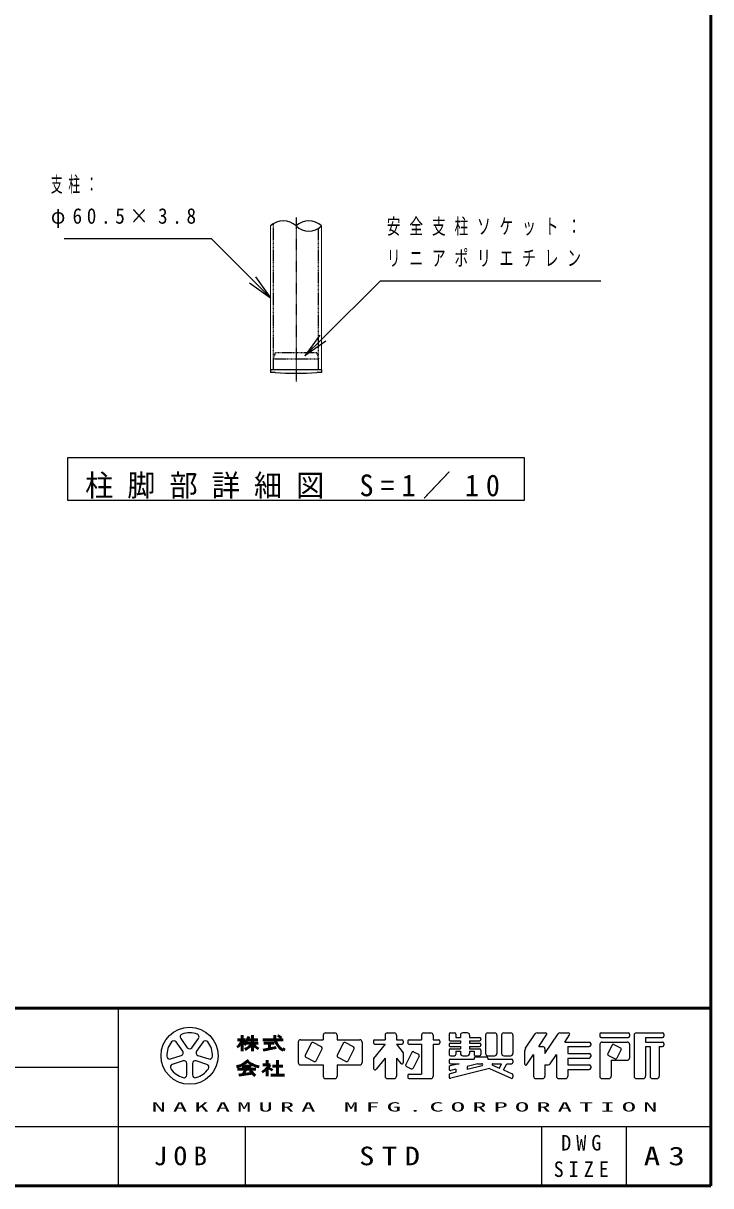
# Model space of a CAD drawing. Units: millimetres at full size, with parts at other scales. Extents: x -19250 to 0, y 0 to 13350.
# Drawn here: x -4061 to 0, y 0 to 6868 of the extents above; entities that cross this region are included whole.
import ezdxf

# ---------------------------------------------------------------- set-up
doc = ezdxf.new("R2010")
doc.units = ezdxf.units.MM
doc.linetypes.add('USER2', pattern=[6, 3, -1, 1, -1])
doc.linetypes.add('USER4', pattern=[8, 5, -3])
for name, color, linetype, lineweight in [('A3図枠', 7, 'Continuous', 25), ('線', 7, 'Continuous', 25), ('補助', 2, 'Continuous', 13)]:
    doc.layers.add(name, color=color, linetype=linetype, lineweight=lineweight)
doc.layers.add('図面プロファイル', color=7, linetype='Continuous')
doc.styles.add('ＭＳ ゴシック', font='')
doc.styles.get('ＭＳ ゴシック').set_extended_font_data('MS Gothic')

msp = doc.modelspace()

# ---------------------------------------------------------------- linework, layer by layer
at = {"layer": 'A3図枠', "lineweight": 50}
for p, q in [((0, 0), (0, 13350)), ((-19250, 1050), (0, 1050)), ((-2795.049, 862.665), (-2747.799, 862.665)), ((-2768.049, 889.665), (-2768.049, 795.165)), ((-2745.774, 842.415), (-2673.549, 842.415)), ((-2738.429, 862.665), (-2676.249, 862.665)), ((-2707.299, 889.665), (-2707.299, 795.165)), ((-2646.549, 862.665), (-2525.049, 862.665)), ((-2639.799, 842.415), (-2579.049, 842.415)), ((-2606.049, 842.415), (-2606.049, 808.665)), ((-2535.928, 873.347), (-2557.985, 888.051)), ((-2644.432, 800.988), (-2567.666, 816.342)), ((-2795.049, 689.19), (-2687.049, 689.19)), ((-2768.049, 707.415), (-2714.049, 707.415)), ((-2744.96, 689.19), (-2764.436, 656.776)), ((-2646.549, 714.165), (-2602.559, 714.165)), ((-2619.549, 741.165), (-2619.549, 714.165)), ((-2619.549, 695.495), (-2619.549, 646.665)), ((-2617.024, 698.023), (-2589.807, 682.31)), ((-2589.174, 707.415), (-2528.424, 707.415)), ((-2558.799, 741.165), (-2558.799, 653.415)), ((-2788.252, 653.374), (-2705.629, 665.177)), ((-2720.799, 680.347), (-2690.492, 650.04)), ((-2599.299, 653.415), (-2518.299, 653.415)), ((-19250, 0), (0, 0))]:
    msp.add_line(p, q, dxfattribs=at)
at = {"layer": 'A3図枠', "color": 211}
for p, q in [((-3500, 1050), (-3500, 0)), ((-9375, 700), (-3500, 700)), ((-12125, 350), (0, 350)), ((-1000, 350), (-1000, 0))]:
    msp.add_line(p, q, dxfattribs=at)
at = {"layer": 'A3図枠'}
for p, q in [((-2275.299, 903.165), (-2221.299, 903.165)), ((-1910.799, 903.165), (-1870.299, 903.165)), ((-1694.799, 903.165), (-1654.299, 903.165)), ((-1546.299, 895.065), (-1546.299, 864.015)), ((-1538.199, 903.165), (-1513.899, 903.165)), ((-1505.799, 895.065), (-1505.799, 876.165)), ((-1438.299, 903.165), (-1465.299, 903.165)), ((-1316.799, 903.165), (-1276.299, 903.165)), ((-1222.299, 903.165), (-1181.799, 903.165)), ((-1093.997, 812.118), (-1037.307, 897.154)), ((-1026.074, 903.165), (-976.434, 903.165)), ((-979.299, 781.665), (-902.307, 897.154)), ((-891.074, 903.165), (-841.434, 903.165)), ((-655.299, 895.065), (-655.299, 884.265)), ((-647.199, 903.165), (-487.899, 903.165)), ((-479.799, 895.065), (-479.799, 884.265)), ((-439.299, 903.165), (-285.399, 903.165)), ((-277.299, 895.065), (-277.299, 884.265)), ((-3119.506, 795.827), (-3158.739, 849.828)), ((-3131.435, 869.665), (-3092.202, 815.665)), ((-3064.897, 815.665), (-3025.664, 869.666)), ((-2998.359, 849.828), (-3037.593, 795.827)), ((-2437.299, 849.165), (-2437.299, 727.665)), ((-2423.799, 862.665), (-2288.799, 862.665)), ((-2359.922, 841.92), (-2395.877, 770.01)), ((-2298.744, 820.388), (-2349.054, 845.543)), ((-2288.799, 889.665), (-2288.799, 862.665)), ((-2207.799, 889.665), (-2207.799, 862.665)), ((-2207.799, 862.665), (-2072.799, 862.665)), ((-2170.922, 841.92), (-2206.877, 770.01)), ((-2109.744, 820.388), (-2160.054, 845.543)), ((-2059.299, 849.165), (-2059.299, 727.665)), ((-1991.799, 854.565), (-1991.799, 843.765)), ((-1924.299, 835.665), (-1991.799, 751.29)), ((-1983.699, 862.665), (-1924.299, 862.665)), ((-1983.699, 835.665), (-1924.299, 835.665)), ((-1924.299, 889.665), (-1924.299, 862.665)), ((-1856.799, 889.665), (-1856.799, 862.665)), ((-1856.799, 862.665), (-1824.399, 862.665)), ((-1856.799, 835.665), (-1816.299, 785.04)), ((-1856.799, 835.665), (-1824.399, 835.665)), ((-1816.299, 854.565), (-1816.299, 843.765)), ((-1789.299, 854.565), (-1789.299, 843.765)), ((-1781.199, 862.665), (-1708.299, 862.665)), ((-1781.199, 835.665), (-1708.299, 835.665)), ((-1708.299, 889.665), (-1708.299, 862.665)), ((-1708.299, 835.665), (-1708.299, 660.165)), ((-1640.799, 889.665), (-1640.799, 862.665)), ((-1640.799, 862.665), (-1608.399, 862.665)), ((-1640.799, 835.665), (-1640.799, 646.665)), ((-1640.799, 835.665), (-1608.399, 835.665)), ((-1600.299, 854.565), (-1600.299, 843.765)), ((-1546.299, 834.315), (-1546.299, 830.265)), ((-1538.199, 855.915), (-1478.799, 855.915)), ((-1538.199, 842.415), (-1478.799, 842.415)), ((-1505.799, 876.165), (-1478.799, 876.165)), ((-1478.799, 889.665), (-1478.799, 876.165)), ((-1478.799, 855.915), (-1478.799, 842.415)), ((-1424.799, 889.665), (-1424.799, 876.165)), ((-1424.799, 876.165), (-1365.399, 876.165)), ((-1424.799, 855.915), (-1365.399, 855.915)), ((-1424.799, 855.915), (-1424.799, 842.415)), ((-1424.799, 842.415), (-1365.399, 842.415)), ((-1357.299, 868.065), (-1357.299, 864.015)), ((-1357.299, 834.315), (-1357.299, 830.265)), ((-1330.299, 889.665), (-1330.299, 781.665)), ((-1262.799, 889.665), (-1262.799, 781.665)), ((-1235.799, 889.665), (-1235.799, 781.665)), ((-1168.299, 889.665), (-1168.299, 781.665)), ((-1015.299, 822.165), (-969.695, 890.572)), ((-862.299, 849.165), (-834.695, 890.572)), ((-862.299, 849.165), (-717.399, 849.165)), ((-709.299, 841.065), (-709.299, 830.265)), ((-655.299, 835.665), (-655.299, 646.665)), ((-647.199, 876.165), (-487.899, 876.165)), ((-641.799, 849.165), (-493.299, 849.165)), ((-583.322, 831.12), (-608.477, 780.81)), ((-572.455, 834.743), (-532.944, 814.988)), ((-479.799, 835.665), (-479.799, 754.665)), ((-452.799, 889.665), (-452.799, 646.665)), ((-385.299, 876.165), (-385.299, 849.165)), ((-385.299, 876.165), (-285.399, 876.165)), ((-385.299, 849.165), (-285.399, 849.165)), ((-277.299, 841.065), (-277.299, 830.265)), ((-3191.424, 749.233), (-3127.943, 769.86)), ((-3029.155, 769.86), (-2965.674, 749.233)), ((-2392.254, 759.143), (-2341.944, 733.988)), ((-2331.077, 737.61), (-2295.122, 809.52)), ((-2203.254, 759.143), (-2152.944, 733.988)), ((-2142.077, 737.61), (-2106.122, 809.52)), ((-1816.299, 785.04), (-1816.299, 727.132)), ((-1765.922, 787.92), (-1801.877, 716.01)), ((-1722.722, 766.32), (-1758.677, 694.41)), ((-1755.054, 791.543), (-1726.344, 777.188)), ((-1546.299, 800.565), (-1546.299, 776.265)), ((-1538.199, 822.165), (-1478.799, 822.165)), ((-1538.199, 808.665), (-1478.799, 808.665)), ((-1538.199, 768.165), (-1513.899, 768.165)), ((-1505.799, 795.165), (-1478.799, 795.165)), ((-1505.799, 795.165), (-1505.799, 776.265)), ((-1478.799, 822.165), (-1478.799, 808.665)), ((-1478.799, 795.165), (-1478.799, 781.665)), ((-1465.299, 768.165), (-1438.299, 768.165)), ((-1424.799, 822.165), (-1365.399, 822.165)), ((-1424.799, 822.165), (-1424.799, 808.665)), ((-1424.799, 808.665), (-1365.399, 808.665)), ((-1424.799, 795.165), (-1424.799, 781.665)), ((-1424.799, 795.165), (-1397.799, 795.165)), ((-1397.799, 795.165), (-1397.799, 776.265)), ((-1389.699, 768.165), (-1365.399, 768.165)), ((-1389.699, 761.415), (-1324.899, 761.415)), ((-1357.299, 800.565), (-1357.299, 776.265)), ((-1316.799, 768.165), (-1276.299, 768.165)), ((-1222.299, 768.165), (-1181.799, 768.165)), ((-1100.799, 789.653), (-1100.799, 720.668)), ((-1085.96, 716.175), (-1046.799, 774.915)), ((-1046.799, 774.915), (-1046.799, 646.665)), ((-1015.299, 822.165), (-992.799, 822.165)), ((-979.299, 808.665), (-979.299, 781.665)), ((-948.292, 720.177), (-911.799, 774.915)), ((-911.799, 774.915), (-911.799, 646.665)), ((-844.299, 822.165), (-717.399, 822.165)), ((-844.299, 822.165), (-844.299, 781.665)), ((-844.299, 781.665), (-717.399, 781.665)), ((-709.299, 773.565), (-709.299, 762.765)), ((-604.855, 769.943), (-565.344, 750.188)), ((-529.322, 804.12), (-554.477, 753.81)), ((-385.299, 822.165), (-358.299, 822.165)), ((-385.299, 822.165), (-385.299, 646.665)), ((-358.299, 822.165), (-358.299, 646.665)), ((-304.299, 822.165), (-285.399, 822.165)), ((-304.299, 822.165), (-304.299, 646.665)), ((-3117.514, 737.761), (-3180.995, 717.135)), ((-3095.424, 654.964), (-3095.424, 721.712)), ((-3061.674, 721.712), (-3061.674, 654.964)), ((-2976.103, 717.135), (-3039.585, 737.761)), ((-2423.799, 714.165), (-2288.799, 714.165)), ((-2288.799, 714.165), (-2288.799, 646.665)), ((-2207.799, 714.165), (-2072.799, 714.165)), ((-2207.799, 714.165), (-2207.799, 646.665)), ((-1991.799, 751.29), (-1991.799, 693.382)), ((-1924.299, 754.665), (-1977.374, 688.322)), ((-1924.299, 754.665), (-1924.299, 646.665)), ((-1856.799, 754.665), (-1830.724, 722.072)), ((-1856.799, 754.665), (-1856.799, 646.665)), ((-1798.255, 705.143), (-1769.544, 690.788)), ((-1546.299, 739.815), (-1546.299, 729.015)), ((-1546.299, 699.762), (-1546.299, 688.63)), ((-1486.984, 720.915), (-1540.164, 707.62)), ((-1538.199, 747.915), (-1397.799, 747.915)), ((-1538.199, 720.915), (-1486.984, 720.915)), ((-1307.503, 692.033), (-1536.235, 634.85)), ((-1505.799, 688.38), (-1536.235, 680.771)), ((-1505.799, 688.38), (-1505.799, 670.29)), ((-1375.66, 720.915), (-1438.299, 705.255)), ((-1351.174, 708.947), (-1438.299, 687.165)), ((-1438.299, 705.255), (-1438.299, 687.165)), ((-1397.799, 753.315), (-1397.799, 747.915)), ((-1375.66, 720.915), (-1352.647, 720.915)), ((-1316.799, 753.315), (-1316.799, 747.915)), ((-1316.799, 747.915), (-1176.399, 747.915)), ((-1307.503, 692.033), (-1179.689, 635.227)), ((-1288.567, 713.164), (-1248.41, 695.317)), ((-1286.923, 720.915), (-1235.611, 720.915)), ((-1248.411, 695.317), (-1235.611, 720.915)), ((-1223.712, 684.34), (-1205.424, 720.915)), ((-1205.424, 720.915), (-1176.399, 720.915)), ((-1168.299, 739.815), (-1168.299, 729.015)), ((-979.299, 714.165), (-959.524, 714.165)), ((-979.299, 714.165), (-979.299, 646.665)), ((-844.299, 754.665), (-844.299, 714.165)), ((-844.299, 754.665), (-717.399, 754.665)), ((-844.299, 714.165), (-717.399, 714.165)), ((-844.299, 687.165), (-844.299, 646.665)), ((-844.299, 687.165), (-717.399, 687.165)), ((-709.299, 706.065), (-709.299, 695.265)), ((-587.799, 741.165), (-587.799, 646.665)), ((-587.799, 741.165), (-493.299, 741.165)), ((-2275.299, 633.165), (-2221.299, 633.165)), ((-1910.799, 633.165), (-1870.299, 633.165)), ((-1789.299, 652.065), (-1789.299, 641.265)), ((-1781.199, 660.165), (-1708.299, 660.165)), ((-1781.199, 633.165), (-1654.299, 633.165)), ((-1546.299, 653.841), (-1546.299, 642.709)), ((-1505.799, 670.29), (-1540.164, 661.699)), ((-1223.712, 684.34), (-1173.11, 661.85)), ((-1168.299, 654.448), (-1168.299, 642.629)), ((-1033.299, 633.165), (-992.799, 633.165)), ((-898.299, 633.165), (-857.799, 633.165)), ((-641.799, 633.165), (-601.299, 633.165)), ((-439.299, 633.165), (-398.799, 633.165)), ((-344.799, 633.165), (-317.799, 633.165)), ((-2750, 350), (-2750, 0)), ((-500, 350), (-500, 0))]:
    msp.add_line(p, q, dxfattribs=at)
msp.add_circle((-3078.549, 768.165), 168.75, dxfattribs=at)
for centre, radius, start, end in [((-3117.783, 879.584), 16.875, 109.39847, 215.99997), ((-3078.549, 768.165), 135, 70.60155, 109.39847), ((-3039.316, 879.584), 16.875, 324, 70.60155), ((-2275.299, 889.665), 13.5, 89.99998, 179.99996), ((-2221.299, 889.665), 13.5, 0, 89.99998), ((-1910.799, 889.665), 13.5, 89.99998, 179.99996), ((-1870.299, 889.665), 13.5, 0, 89.99998), ((-1694.799, 889.665), 13.5, 89.99998, 179.99996), ((-1654.299, 889.665), 13.5, 0, 89.99998), ((-1538.199, 895.065), 8.1, 89.99998, 179.99996), ((-1513.899, 895.065), 8.1, 0, 89.99998), ((-1465.299, 889.665), 13.5, 89.99998, 179.99996), ((-1438.299, 889.665), 13.5, 0, 89.99998), ((-1316.799, 889.665), 13.5, 89.99998, 179.99996), ((-1276.299, 889.665), 13.5, 0, 89.99998), ((-1222.299, 889.665), 13.5, 89.99998, 179.99996), ((-1181.799, 889.665), 13.5, 0, 89.99998), ((-1026.074, 889.665), 13.5, 89.99998, 146.30984), ((-976.434, 895.065), 8.1, 326.31015, 89.99998), ((-891.074, 889.665), 13.5, 89.99998, 146.3098), ((-841.434, 895.065), 8.1, 326.31003, 89.99998), ((-647.199, 895.065), 8.1, 89.99998, 179.99996), ((-487.899, 895.065), 8.1, 0, 89.99998), ((-439.299, 889.665), 13.5, 89.99998, 179.99996), ((-285.399, 895.065), 8.1, 0, 89.99998), ((-3078.549, 768.165), 135, 142.60154, 181.39846), ((-3172.391, 839.909), 16.875, 35.99999, 142.60154), ((-2984.707, 839.909), 16.875, 37.39846, 143.99995), ((-3078.549, 768.165), 135, 358.60155, 37.39847), ((-2423.799, 849.165), 13.5, 89.99998, 179.99996), ((-2352.677, 838.298), 8.1, 63.43492, 153.435), ((-2163.677, 838.298), 8.1, 63.43492, 153.435), ((-2072.799, 849.165), 13.5, 0, 89.99998), ((-1983.699, 854.565), 8.1, 89.99998, 179.99996), ((-1983.699, 843.765), 8.1, 179.99998, 270.00002), ((-1824.399, 854.565), 8.1, 0, 89.99998), ((-1824.399, 843.765), 8.1, 270.00002, 0), ((-1781.199, 854.565), 8.1, 89.99998, 179.99996), ((-1781.199, 843.765), 8.1, 179.99998, 270.00002), ((-1608.399, 854.565), 8.1, 0, 89.99998), ((-1608.399, 843.765), 8.1, 270.00002, 0), ((-1538.199, 864.015), 8.1, 179.99998, 270.00002), ((-1538.199, 834.315), 8.1, 89.99998, 179.99996), ((-1538.199, 830.265), 8.1, 179.99998, 270.00002), ((-1365.399, 868.065), 8.1, 0, 89.99998), ((-1365.399, 864.015), 8.1, 270.00002, 0), ((-1365.399, 834.315), 8.1, 0, 89.99998), ((-1365.399, 830.265), 8.1, 270.00002, 0), ((-717.399, 841.065), 8.1, 0, 89.99998), ((-717.399, 830.265), 8.1, 270.00002, 0), ((-647.199, 884.265), 8.1, 179.99998, 270.00002), ((-641.799, 835.665), 13.5, 89.99998, 179.99996), ((-576.077, 827.498), 8.1, 63.43447, 153.43474), ((-493.299, 835.665), 13.5, 0, 89.99998), ((-487.899, 884.265), 8.1, 270.00002, 0), ((-285.399, 884.265), 8.1, 270.00002, 0), ((-285.399, 841.065), 8.1, 0, 89.99998), ((-285.399, 830.265), 8.1, 270.00002, 0), ((-3196.639, 765.282), 16.875, 181.39848, 287.99997), ((-3133.158, 785.909), 16.875, 287.99998, 35.99999), ((-3078.549, 825.584), 16.875, 215.99998, 324), ((-3023.941, 785.909), 16.875, 143.99996, 251.99999), ((-2960.459, 765.282), 16.875, 252.00001, 358.60156), ((-2388.632, 766.388), 8.1, 153.43495, 243.43485), ((-2302.367, 813.143), 8.1, 333.4349, 63.43487), ((-2199.632, 766.388), 8.1, 153.43495, 243.43485), ((-2113.367, 813.143), 8.1, 333.4349, 63.43487), ((-1758.677, 784.298), 8.1, 63.43487, 153.43498), ((-1729.967, 769.943), 8.1, 333.43492, 63.43493), ((-1538.199, 800.565), 8.1, 89.99998, 179.99996), ((-1538.199, 776.265), 8.1, 179.99998, 270.00002), ((-1513.899, 776.265), 8.1, 270.00002, 0), ((-1465.299, 781.665), 13.5, 179.99998, 270.00002), ((-1438.299, 781.665), 13.5, 270.00002, 0), ((-1389.699, 776.265), 8.1, 179.99998, 270.00002), ((-1389.699, 753.315), 8.1, 89.99998, 179.99996), ((-1365.399, 800.565), 8.1, 0, 89.99998), ((-1365.399, 776.265), 8.1, 270.00002, 0), ((-1316.799, 781.665), 13.5, 179.99998, 270.00002), ((-1324.899, 753.315), 8.1, 0, 89.99998), ((-1276.299, 781.665), 13.5, 270.00002, 0), ((-1222.299, 781.665), 13.5, 179.99998, 270.00002), ((-1181.799, 781.665), 13.5, 270.00002, 0), ((-1060.299, 789.653), 40.5, 146.30999, 179.99996), ((-992.799, 808.665), 13.5, 0, 89.99998), ((-717.399, 773.565), 8.1, 0, 89.99998), ((-717.399, 762.765), 8.1, 270.00002, 0), ((-601.232, 777.188), 8.1, 153.43517, 243.43529), ((-536.567, 807.743), 8.1, 333.43483, 63.43447), ((-3175.78, 701.086), 16.875, 107.99999, 214.60154), ((-3078.549, 768.165), 135, 214.60156, 253.39848), ((-3112.299, 721.712), 16.875, 359.99997, 107.99999), ((-3044.799, 721.712), 16.875, 71.99997, 179.99999), ((-3078.549, 768.165), 135, 286.60155, 325.39847), ((-2981.318, 701.086), 16.875, 325.39847, 71.99996), ((-2423.799, 727.665), 13.5, 179.99998, 270.00002), ((-2338.322, 741.232), 8.1, 243.43498, 333.43496), ((-2149.322, 741.232), 8.1, 243.43498, 333.43496), ((-2072.799, 727.665), 13.5, 270.00002, 0), ((-1983.699, 693.382), 8.1, 179.99998, 321.34037), ((-1824.399, 727.132), 8.1, 218.65962, 0), ((-1794.632, 712.388), 8.1, 153.43487, 243.4348), ((-1765.922, 698.032), 8.1, 243.43487, 333.43498), ((-1538.199, 739.815), 8.1, 89.99998, 179.99996), ((-1538.199, 729.015), 8.1, 179.99998, 270.00002), ((-1538.199, 699.762), 8.1, 104.03614, 179.99996), ((-1538.199, 688.63), 8.1, 179.99998, 284.03612), ((-1352.647, 714.84), 6.075, 284.0365, 89.99998), ((-1286.923, 716.865), 4.05, 89.99998, 246.03817), ((-1176.399, 739.815), 8.1, 0, 89.99998), ((-1176.399, 729.015), 8.1, 270.00002, 0), ((-1092.699, 720.668), 8.1, 179.99998, 326.30997), ((-959.524, 727.665), 13.5, 270.00002, 326.31002), ((-717.399, 706.065), 8.1, 0, 89.99998), ((-717.399, 695.265), 8.1, 270.00002, 0), ((-561.722, 757.432), 8.1, 243.43534, 333.4349), ((-493.299, 754.665), 13.5, 270.00002, 0), ((-3112.299, 654.964), 16.875, 253.39847, 359.99997), ((-3044.799, 654.964), 16.875, 179.99999, 286.60154), ((-2275.299, 646.665), 13.5, 179.99998, 270.00002), ((-2221.299, 646.665), 13.5, 270.00002, 0), ((-1910.799, 646.665), 13.5, 179.99998, 270.00002), ((-1870.299, 646.665), 13.5, 270.00002, 0), ((-1781.199, 652.065), 8.1, 89.99998, 179.99996), ((-1781.199, 641.265), 8.1, 179.99998, 270.00002), ((-1654.299, 646.665), 13.5, 270.00002, 0), ((-1538.199, 653.841), 8.1, 104.03614, 179.99996), ((-1538.199, 642.709), 8.1, 179.99998, 284.03612), ((-1176.399, 642.629), 8.1, 246.03699, 0), ((-1176.399, 654.448), 8.1, 0, 66.03701), ((-1033.299, 646.665), 13.5, 179.99998, 270.00002), ((-992.799, 646.665), 13.5, 270.00002, 0), ((-898.299, 646.665), 13.5, 179.99998, 270.00002), ((-857.799, 646.665), 13.5, 270.00002, 0), ((-641.799, 646.665), 13.5, 179.99998, 270.00002), ((-601.299, 646.665), 13.5, 270.00002, 0), ((-439.299, 646.665), 13.5, 179.99998, 270.00002), ((-398.799, 646.665), 13.5, 270.00002, 0), ((-344.799, 646.665), 13.5, 179.99998, 270.00002), ((-317.799, 646.665), 13.5, 270.00002, 0)]:
    msp.add_arc(centre, radius, start, end, dxfattribs=at)
at = {"layer": 'A3図枠', "lineweight": 50}
for centre, radius, start, end in [((-2873.305, 904.208), 114.231, 311.36185, 337.13638), ((-2669.16, 921.361), 117.257, 212.50346, 230.00631), ((-2818.678, 940.915), 151.703, 295.86917, 317.23866), ((-2800.112, 902.353), 73.348, 313.72108, 343.54317), ((-2595.921, 940.915), 151.703, 222.76131, 240.10806), ((-2478.15, 884.716), 97.642, 177.09472, 240.51891), ((-2576.985, 840.225), 64.959, 321.42112, 334.8249), ((-2844.901, 862.84), 166.015, 285.11261, 313.40619), ((-2638.502, 859.683), 159.6, 231.17281, 259.75506), ((-2782.999, 861.307), 232.829, 304.87257, 320.80411)]:
    msp.add_arc(centre, radius, start, end, dxfattribs=at)
at = {"layer": '線', "color": 20, "linetype": 'USER2'}
msp.add_line((-2450, 5720), (-2450, 4750), dxfattribs=at)
at = {"layer": '線', "lineweight": 13}
for p, q in [((-2601.25, 4820), (-2601.25, 5670)), ((-2298.75, 4820), (-2298.75, 5670)), ((-2298.75, 4820), (-2601.25, 4820))]:
    msp.add_line(p, q, dxfattribs=at)
at = {"layer": '線', "color": 4, "linetype": 'USER4'}
for p, q in [((-2582.25, 4820), (-2582.25, 5684.639)), ((-2317.75, 4820), (-2317.75, 5655.361)), ((-2573.125, 4920), (-2583.25, 4885)), ((-2583.25, 4885), (-2316.75, 4885)), ((-2326.875, 4920), (-2573.125, 4920)), ((-2326.875, 4920), (-2316.75, 4885))]:
    msp.add_line(p, q, dxfattribs=at)
at = {"layer": '線', "color": 2}
for p, q in [((-2300, 4820), (-2600, 4820)), ((-2600, 4820), (-2600, 4805)), ((-2300, 4820), (-2300, 4805)), ((-2573.125, 4805), (-2600, 4805)), ((-2300, 4805), (-2326.875, 4805))]:
    msp.add_line(p, q, dxfattribs=at)
for centre, radius, start, end in [((-2525.625, 5591.494), 109.006, 46.07099, 133.92901), ((-2374.375, 5591.494), 109.006, 46.07099, 133.92901), ((-2374.375, 5748.506), 109.006, 226.07099, 313.92901), ((-2450, 6318.477), 1518.477, 265.34909, 274.65091)]:
    msp.add_arc(centre, radius, start, end, dxfattribs=at)
at = {"layer": '補助', "lineweight": 25}
for p, q in [((-3000, 5593.75), (-3819.773, 5593.75)), ((-2950, 5593.75), (-3000, 5593.75)), ((-2707.316, 5351.066), (-2950, 5593.75)), ((-2689.638, 5368.744), (-2601.25, 5245)), ((-2724.994, 5333.388), (-2601.25, 5245)), ((-2601.25, 5245), (-2707.316, 5351.066)), ((-2290.963, 5007.953), (-1950, 5345)), ((-1950, 5345), (-1900, 5345)), ((-1900, 5345), (-649.872, 5345)), ((-2308.538, 5025.733), (-2397.64, 4902.502)), ((-2397.64, 4902.502), (-2290.963, 5007.953)), ((-2273.388, 4990.174), (-2397.64, 4902.502))]:
    msp.add_line(p, q, dxfattribs=at)
msp.add_lwpolyline([(-3800, 4300), (-3800, 4050), (-1100, 4050), (-1100, 4300)], close=True, dxfattribs=at)

# ---------------------------------------------------------------- texts
at = {"layer": 'A3図枠', "color": 4, "style": 'ＭＳ ゴシック'}
for s, insert, char_height, attachment_point in [('\\T1.5;\\W2.25;NAKAMURA\\~MFG.CORPORATION', (-3303.143, 437.5), 54.99, 7), ('\\T1.5;\\W0.95;DWG', (-750, 253.125), 91.64, 5), ('\\T1.5;\\W1.05;JOB', (-3113.807, 175.253), 110, 5), ('\\T1.5;\\W1.3;A3', (-250, 175), 110, 5), ('\\T1.5;\\W0.95;SIZE', (-750, 96.875), 91.64, 5)]:
    msp.add_mtext(s, dxfattribs=dict(at, insert=insert, char_height=char_height, attachment_point=attachment_point))
at = {"layer": '図面プロファイル', "insert": (-1875, 175), "char_height": 110, "attachment_point": 5, "style": 'ＭＳ ゴシック'}
msp.add_mtext('\\T1.5;\\W1.2;STD', dxfattribs=at)
at = {"layer": '補助', "style": 'ＭＳ ゴシック'}
for s, insert, char_height, attachment_point in [('\\T1.5;\\W0.55;支柱：', (-3898.036, 5962.5), 91.64, 1), ('\\T1.5;\\W0.9;φ60.5×3.8', (-3898.036, 5775), 91.64, 1), ('\\T1.64;\\W0.65;安全支柱ソケット：', (-1913.75, 5713.75), 91.64, 1), ('\\T1.64;\\W0.65;リニアポリエチレン', (-1913.75, 5526.25), 91.64, 1), ('\\T1.5;\\W0.95;柱脚部詳細図\\~S=1／10', (-2450, 4058.333), 128.3, 8)]:
    msp.add_mtext(s, dxfattribs=dict(at, insert=insert, char_height=char_height, attachment_point=attachment_point))

doc.saveas('drawing.dxf')
